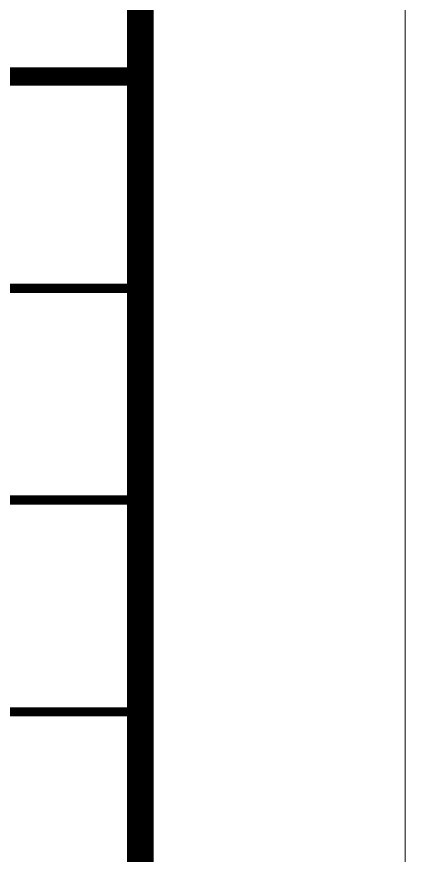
# Model space of a CAD drawing. Extents: x 3443499 to 7125205, y -1700016 to -264854.
# Drawn here: x 3625140 to 3626606, y -748012 to -744844 of the extents above; entities that cross this region are included whole.
import ezdxf

# ---------------------------------------------------------------- set-up
doc = ezdxf.new("R2010")
doc.units = 0
doc.header["$LTSCALE"] = 1000
doc.header["$MEASUREMENT"] = 0
doc.layers.add('图框', color=147, linetype='CONTINUOUS', lineweight=20)

# ---------------------------------------------------------------- blocks, each defined once
blk = doc.blocks.new('B2-2#-tq1')
at = {"layer": '图框'}
for points, const_width in [([(698745.1, 800154.4), (691745.1, 800154.4)], 70), ([(691745.1, 800154.4), (698745.1, 800154.4)], 70), ([(691745.1, 799354.4), (698745.1, 799354.4)], 35), ([(691745.1, 798554.4), (698745.1, 798554.4)], 35), ([(691745.1, 797754.4), (698745.1, 797754.4)], 35)]:
    blk.add_lwpolyline(points, dxfattribs=dict(at, const_width=const_width))

msp = doc.modelspace()

# ---------------------------------------------------------------- linework, layer by layer
at = {"layer": '图框'}
msp.add_lwpolyline([(3567206.5, -717316), (3626606.3, -717316), (3626606.3, -759270.3), (3567206.5, -759270.3)], close=True, dxfattribs=at)
at = {"layer": '图框', "const_width": 100}
msp.add_lwpolyline([(3569706.5, -758270.3), (3625606.5, -758270.3), (3625606.5, -718270.3), (3569706.5, -718270.3)], close=True, dxfattribs=at)

# ---------------------------------------------------------------- block references
at = {"layer": '图框'}
msp.add_blockref('B2-2#-tq1', (2926861.4, -1545224.3), dxfattribs=at)

doc.saveas('drawing.dxf')
